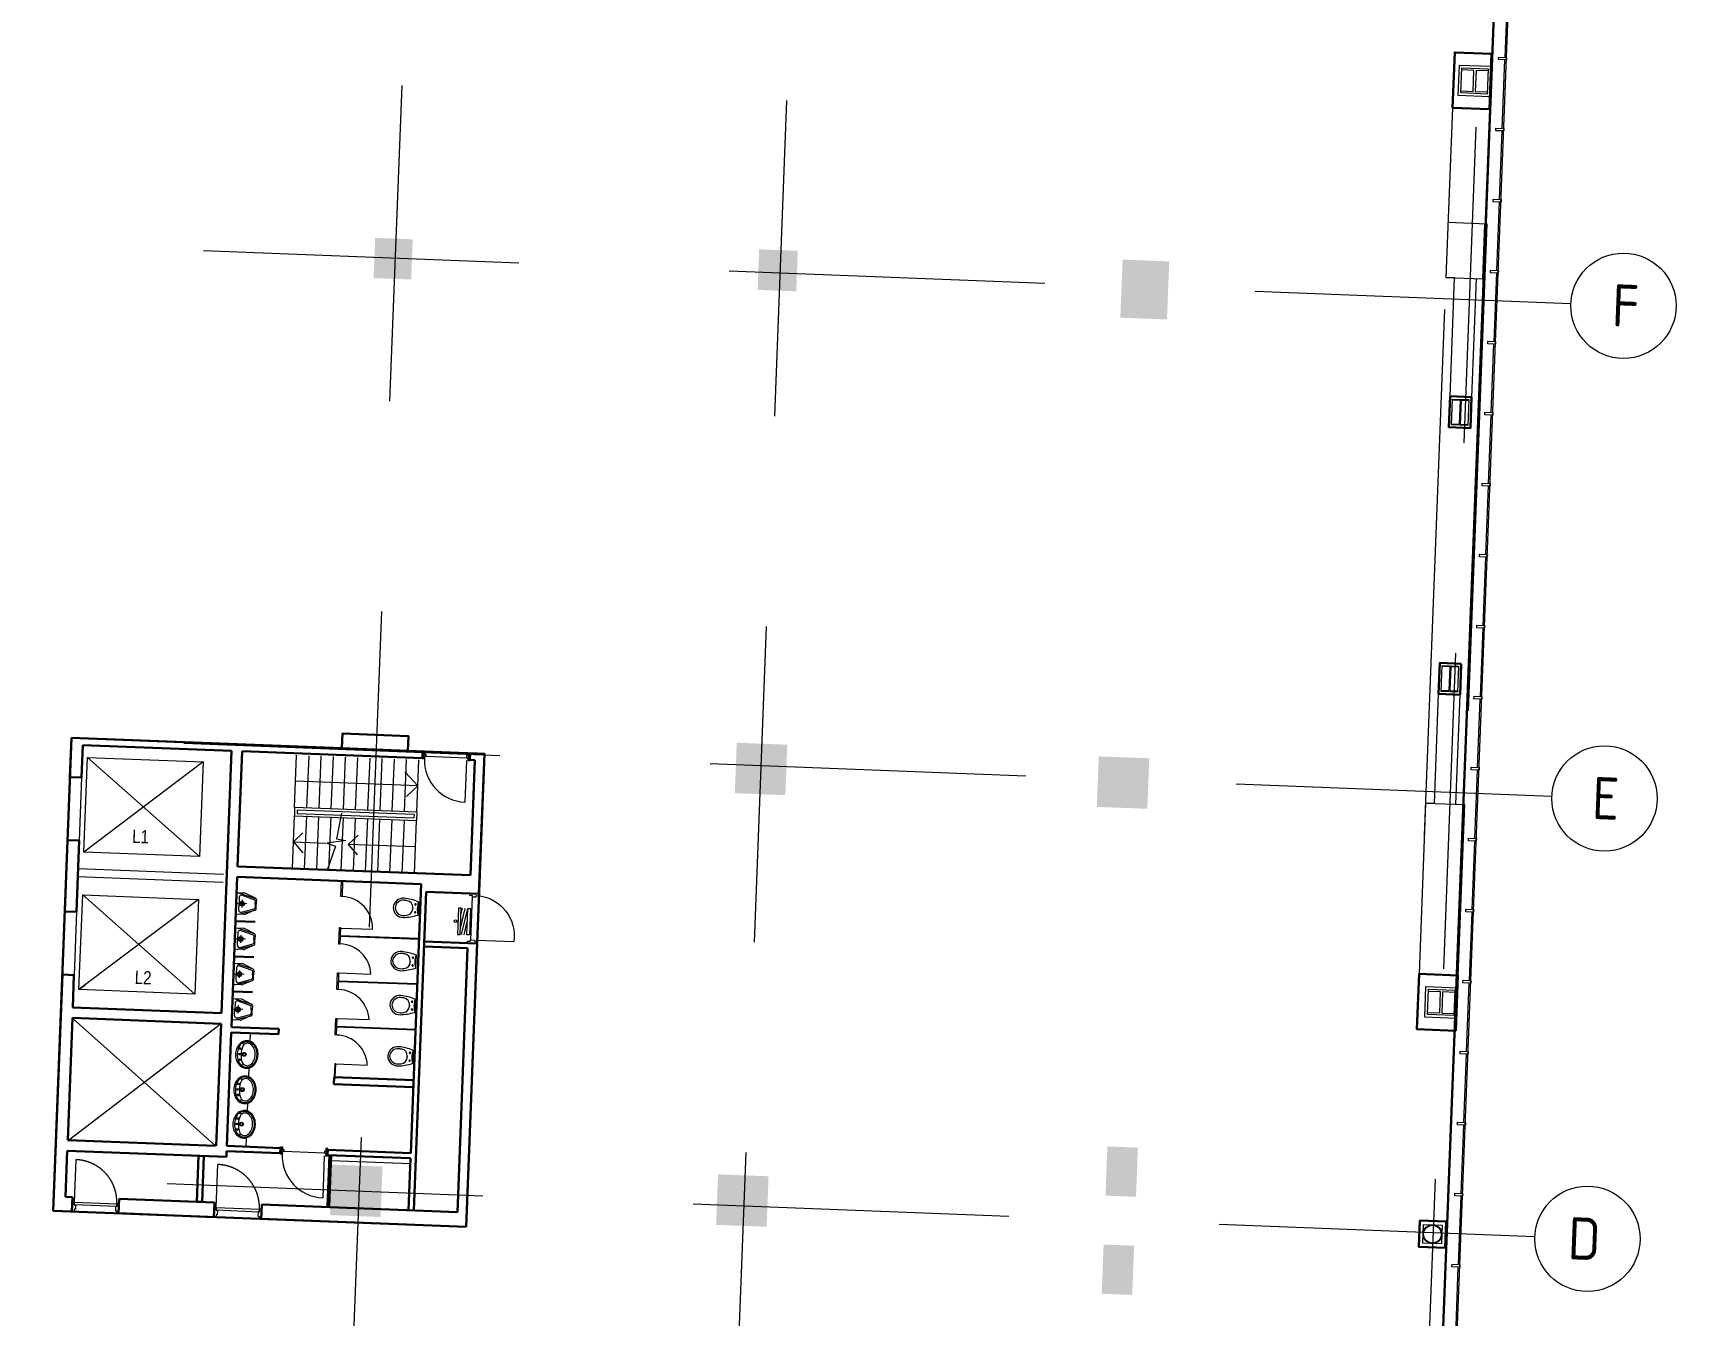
# Model space of a CAD drawing. Header units: millimetres. Extents: x 106070952 to 106162461, y 302813628 to 302883716.
# Drawn here: x 106114381 to 106145599, y 302846501 to 302870859 of the extents above; entities that cross this region are included whole.
import ezdxf
from ezdxf.enums import TextEntityAlignment as Align

# ---------------------------------------------------------------- set-up
doc = ezdxf.new("R2010")
doc.units = ezdxf.units.MM
doc.header["$MEASUREMENT"] = 0
for name, pattern in [('DGN Style 2', [10000, 6000, -4000]), ('DGN Style 3', [14000, 10000, -4000]), ('DGN Style 4', [16010, 8000, -4000, 10, -4000])]:
    doc.linetypes.add(name, pattern=pattern)
for name, color, linetype, lineweight in [('ANNO-AREA', 3, 'Continuous', 30), ('ANNO-NOTE-0100', 254, 'Continuous', 0), ('CLNG-BLKH', 51, 'Continuous', 0), ('DOOR', 40, 'Continuous', 0), ('DOOR-FRAM', 40, 'Continuous', 0), ('DOOR-OPNG', 40, 'Continuous', 0), ('EQPM-MOVE', 62, 'Continuous', 13), ('FIXT-SNTY', 132, 'Continuous', 0), ('FLOR-HRAL', 42, 'Continuous', 0), ('FLOR-STRS', 42, 'Continuous', 0), ('FNSH-FLOR', 220, 'Continuous', 0), ('GRID', 1, 'DGN Style 4', 13), ('SERV-HYDR', 140, 'Continuous', 0), ('SERV-MECH', 53, 'Continuous', 0), ('STRC-CONC', 120, 'Continuous', 30), ('STRC-CONC1', 7, 'Continuous', 0), ('STRC-PCST', 122, 'Continuous', 30), ('STRC-STEL', 62, 'Continuous', 30), ('WALL-BLOC', 2, 'Continuous', 30), ('WALL-GLAZ', 140, 'Continuous', 13), ('WALL-STUD-TIMB', 42, 'Continuous', 0)]:
    doc.layers.add(name, color=color, linetype=linetype, lineweight=lineweight)
doc.styles.add('Default', font='ARIALN.TTF', dxfattribs={"height": 500})
doc.styles.add('TXT', font='isocp.shx')

# ---------------------------------------------------------------- blocks, each defined once
blk = doc.blocks.new('355D9C_4')
at = {"color": 0, "linetype": 'ByBlock', "lineweight": -2}
for radius in [177798, 168298]:
    blk.add_circle((6, 1), radius, dxfattribs=at)
blk = doc.blocks.new('F_PF3P_5')
at = {"color": 0, "linetype": 'ByBlock', "lineweight": -2}
for p, q in [((0, 0), (-127758, 4)), ((127748, 5), (0, 0)), ((-4, -112398), (-12202, -112400)), ((-4, -112398), (12195, -112405))]:
    blk.add_line(p, q, dxfattribs=at)
for centre, radius, start, end in [((-145017, -8579), 19281, 341.9605147, 26.447948), ((852880, -358403), 1038162, 159.6618591, 159.679773), ((145014, -8583), 19281, 153.5504369, 198.0378703), ((9904, -292540), 192672, 177.0426703, 267.0509175), ((852880, -358403), 1038162, 160.6575758, 175.8127508), ((9904, -292540), 155172, 177.0426703, 267.0509175), ((852880, -358403), 1000662, 172.1999036, 175.8127508), ((-12203, -239899), 127500, 89.9991925, 172.1999036), ((38095, 678455), 706938, 257.3349369, 266.9108564), ((-75002, -64992), 12499, 359.9991925, 179.9991925), ((-75002, -64992), 12499, 179.9991925, 359.9991925), ((-9915, -292540), 155172, 272.9474675, 2.9557147), ((-9915, -292540), 192672, 272.9474675, 2.9557147), ((-38078, 678456), 706938, 273.0875286, 282.663448), ((12193, -239900), 127500, 7.7984814, 89.9991925), ((74998, -64994), 12499, 359.9991925, 179.9991925), ((74998, -64994), 12499, 179.9991925, 359.9991925), ((-852893, -358378), 1038162, 4.1856341, 19.3408091), ((-852893, -358378), 1000662, 4.1856341, 7.7984814)]:
    blk.add_arc(centre, radius, start, end, dxfattribs=at)
blk = doc.blocks.new('F_PF3P_6')
at = {"color": 0, "linetype": 'ByBlock', "lineweight": -2}
for p, q in [((0, 0), (-127758, 4)), ((127748, 5), (0, 0)), ((-4, -112398), (-12202, -112400)), ((-4, -112398), (12195, -112405))]:
    blk.add_line(p, q, dxfattribs=at)
for centre, radius, start, end in [((-145019, -8576), 19281, 341.9605147, 26.447948), ((852879, -358400), 1038162, 159.6618591, 159.679773), ((145013, -8580), 19281, 153.5504369, 198.0378703), ((9903, -292537), 192672, 177.0426703, 267.0509175), ((852879, -358400), 1038162, 160.6575758, 175.8127508), ((9903, -292537), 155172, 177.0426703, 267.0509175), ((852879, -358400), 1000662, 172.1999036, 175.8127508), ((-12204, -239897), 127500, 89.9991925, 172.1999036), ((38094, 678457), 706938, 257.3349369, 266.9108564), ((-75004, -64989), 12499, 359.9991925, 179.9991925), ((-75004, -64989), 12499, 179.9991925, 359.9991925), ((-9917, -292537), 155172, 272.9474675, 2.9557147), ((-9917, -292537), 192672, 272.9474675, 2.9557147), ((-38080, 678459), 706938, 273.0875286, 282.663448), ((12192, -239897), 127500, 7.7984814, 89.9991925), ((74997, -64991), 12499, 359.9991925, 179.9991925), ((74997, -64991), 12499, 179.9991925, 359.9991925), ((-852895, -358376), 1038162, 4.1856341, 19.3408091), ((-852895, -358376), 1000662, 4.1856341, 7.7984814)]:
    blk.add_arc(centre, radius, start, end, dxfattribs=at)
blk = doc.blocks.new('F_PF3P_7')
at = {"color": 0, "linetype": 'ByBlock', "lineweight": -2}
for p, q in [((0, 0), (-127758, 4)), ((127748, 5), (0, 0)), ((-4, -112398), (-12202, -112400)), ((-4, -112398), (12195, -112405))]:
    blk.add_line(p, q, dxfattribs=at)
for centre, radius, start, end in [((-145022, -8575), 19281, 341.9605147, 26.447948), ((852876, -358399), 1038162, 159.6618591, 159.679773), ((145010, -8579), 19281, 153.5504369, 198.0378703), ((9900, -292537), 192672, 177.0426703, 267.0509175), ((852876, -358399), 1038162, 160.6575758, 175.8127508), ((9900, -292537), 155172, 177.0426703, 267.0509175), ((852876, -358399), 1000662, 172.1999036, 175.8127508), ((-12207, -239896), 127500, 89.9991925, 172.1999036), ((38090, 678458), 706938, 257.3349369, 266.9108564), ((-75007, -64988), 12499, 359.9991925, 179.9991925), ((-75007, -64988), 12499, 179.9991925, 359.9991925), ((-9920, -292536), 155172, 272.9474675, 2.9557147), ((-9920, -292536), 192672, 272.9474675, 2.9557147), ((-38083, 678459), 706938, 273.0875286, 282.663448), ((12189, -239896), 127500, 7.7984814, 89.9991925), ((74993, -64990), 12499, 359.9991925, 179.9991925), ((74993, -64990), 12499, 179.9991925, 359.9991925), ((-852898, -358375), 1038162, 4.1856341, 19.3408091), ((-852898, -358375), 1000662, 4.1856341, 7.7984814)]:
    blk.add_arc(centre, radius, start, end, dxfattribs=at)
blk = doc.blocks.new('F_VR1P_1')
at = {"color": 0, "linetype": 'ByBlock', "lineweight": -2}
for centre, radius in [((-105149, 82410), 17450), ((-1, 9), 37064), ((-1, 9), 25000), ((-147, 88737), 15478), ((105150, 82406), 17450)]:
    blk.add_circle(centre, radius, dxfattribs=at)
for centre, radius, start, end in [((-86603, -50238), 176630, 153.1614075, 179.9988464), ((-45518, -71026), 222674, 129.3051353, 153.1614075), ((-69436, -55785), 173417, 111.877552, 195.296677), ((-116470, -60291), 97223, 112.3079048, 174.267427), ((-181282, 47890), 20673, 141.5582103, 184.895002), ((-21526, 61572), 181013, 184.895002, 196.0632409), ((-218557, 4839), 24023, 325.0086131, 16.0632381), ((-18862, -103588), 264755, 108.7309436, 129.3051353), ((-21434, -291922), 347592, 86.4646242, 112.3079048), ((564, -215083), 347371, 65.6021075, 112.8014075), ((-1507, -154770), 318800, 89.9988464, 108.7309436), ((-1507, -154770), 318800, 71.2667492, 89.9988464), ((21420, -291922), 347592, 67.6897881, 93.5330686), ((15850, -103589), 264755, 50.6925575, 71.2667492), ((69275, -55463), 173655, 10.8375298, 64.4937909), ((116466, -60296), 97223, 5.7302631, 67.6897853), ((42508, -71028), 222674, 26.8362853, 50.6925575), ((218556, 4830), 24023, 163.934452, 214.989077), ((21527, 61571), 181013, 343.934452, 355.1026909), ((181281, 47883), 20673, 355.1026909, 38.4394825), ((83593, -50242), 176630, 359.9988464, 26.8362853), ((-86603, -50238), 176630, 179.9988464, 206.8362853), ((-45517, -29452), 222674, 206.8362853, 230.6925575), ((-86603, -50238), 158630, 198.8673186, 206.8362853), ((-45517, -29452), 204674, 206.8362853, 230.6925575), ((-113604, -61331), 100182, 173.8391214, 218.210952), ((-12978, 17884), 228247, 218.210952, 273.2583436), ((-18860, 3109), 264755, 230.6925575, 251.2667492), ((-18860, 3109), 246755, 230.6925575, 251.2667492), ((-1503, 54290), 318800, 251.2667492, 269.9988464), ((-1503, 54290), 300800, 251.2667492, 269.9988464), ((-1503, 54290), 300800, 269.9988464, 288.7309436), ((-1503, 54290), 318800, 269.9988464, 288.7309436), ((12977, 17883), 228247, 266.7393492, 321.7867409), ((15852, 3108), 246755, 288.7309436, 309.3051353), ((15852, 3108), 264755, 288.7309436, 309.3051353), ((42509, -29454), 204674, 309.3051353, 333.1614075), ((42509, -29454), 222674, 309.3051353, 333.1614075), ((113599, -61336), 100182, 321.7867409, 6.1585714), ((83593, -50242), 158630, 333.1614075, 359.9988464), ((83593, -50242), 158630, 359.9988464, 9.957502), ((83593, -50242), 176630, 333.1614075, 359.9988464)]:
    blk.add_arc(centre, radius, start, end, dxfattribs=at)
blk = doc.blocks.new('F_VR1P_2')
at = {"color": 0, "linetype": 'ByBlock', "lineweight": -2}
for centre, radius in [((-105151, 82403), 17450), ((-4, 2), 37064), ((-4, 2), 25000), ((-150, 88730), 15478), ((105147, 82399), 17450)]:
    blk.add_circle(centre, radius, dxfattribs=at)
for centre, radius, start, end in [((-86605, -50245), 176630, 153.1614075, 179.9988464), ((-45521, -71033), 222674, 129.3051353, 153.1614075), ((-69439, -55792), 173417, 111.877552, 195.296677), ((-116473, -60298), 97223, 112.3079048, 174.267427), ((-181284, 47883), 20673, 141.5582103, 184.895002), ((-21529, 61565), 181013, 184.895002, 196.0632409), ((-218560, 4832), 24023, 325.0086131, 16.0632381), ((-18865, -103595), 264755, 108.7309436, 129.3051353), ((-21437, -291929), 347592, 86.4646242, 112.3079048), ((561, -215090), 347371, 65.6021075, 112.8014075), ((-1510, -154777), 318800, 89.9988464, 108.7309436), ((-1510, -154777), 318800, 71.2667492, 89.9988464), ((21417, -291929), 347592, 67.6897881, 93.5330686), ((15847, -103596), 264755, 50.6925575, 71.2667492), ((69272, -55470), 173655, 10.8375298, 64.4937909), ((116463, -60303), 97223, 5.7302631, 67.6897853), ((42505, -71035), 222674, 26.8362853, 50.6925575), ((218553, 4823), 24023, 163.934452, 214.989077), ((21524, 61564), 181013, 343.934452, 355.1026909), ((181279, 47876), 20673, 355.1026909, 38.4394825), ((83590, -50249), 176630, 359.9988464, 26.8362853), ((-86605, -50245), 176630, 179.9988464, 206.8362853), ((-45520, -29459), 222674, 206.8362853, 230.6925575), ((-86605, -50245), 158630, 198.8673186, 206.8362853), ((-45520, -29459), 204674, 206.8362853, 230.6925575), ((-113606, -61338), 100182, 173.8391214, 218.210952), ((-12981, 17877), 228247, 218.210952, 273.2583436), ((-18862, 3102), 264755, 230.6925575, 251.2667492), ((-18862, 3102), 246755, 230.6925575, 251.2667492), ((-1505, 54283), 318800, 251.2667492, 269.9988464), ((-1505, 54283), 300800, 251.2667492, 269.9988464), ((-1505, 54283), 318800, 269.9988464, 288.7309436), ((-1505, 54283), 300800, 269.9988464, 288.7309436), ((12974, 17876), 228247, 266.7393492, 321.7867409), ((15850, 3101), 246755, 288.7309436, 309.3051353), ((15850, 3101), 264755, 288.7309436, 309.3051353), ((42506, -29461), 204674, 309.3051353, 333.1614075), ((42506, -29461), 222674, 309.3051353, 333.1614075), ((113596, -61343), 100182, 321.7867409, 6.1585714), ((83590, -50249), 158630, 333.1614075, 359.9988464), ((83590, -50249), 158630, 359.9988464, 9.957502), ((83590, -50249), 176630, 333.1614075, 359.9988464)]:
    blk.add_arc(centre, radius, start, end, dxfattribs=at)
blk = doc.blocks.new('F_VR1P_3')
at = {"color": 0, "linetype": 'ByBlock', "lineweight": -2}
for centre, radius in [((-105151, 82403), 17450), ((-4, 2), 37064), ((-4, 2), 25000), ((-150, 88730), 15478), ((105147, 82399), 17450)]:
    blk.add_circle(centre, radius, dxfattribs=at)
for centre, radius, start, end in [((-86605, -50245), 176630, 153.1614075, 179.9988464), ((-45521, -71033), 222674, 129.3051353, 153.1614075), ((-69439, -55792), 173417, 111.877552, 195.296677), ((-116473, -60298), 97223, 112.3079048, 174.267427), ((-181284, 47883), 20673, 141.5582103, 184.895002), ((-21529, 61565), 181013, 184.895002, 196.0632409), ((-218560, 4832), 24023, 325.0086131, 16.0632381), ((-18865, -103595), 264755, 108.7309436, 129.3051353), ((-21437, -291929), 347592, 86.4646242, 112.3079048), ((561, -215090), 347371, 65.6021075, 112.8014075), ((-1510, -154777), 318800, 89.9988464, 108.7309436), ((-1510, -154777), 318800, 71.2667492, 89.9988464), ((21417, -291929), 347592, 67.6897881, 93.5330686), ((15847, -103596), 264755, 50.6925575, 71.2667492), ((69272, -55470), 173655, 10.8375298, 64.4937909), ((116463, -60303), 97223, 5.7302631, 67.6897853), ((42505, -71035), 222674, 26.8362853, 50.6925575), ((218553, 4823), 24023, 163.934452, 214.989077), ((21524, 61564), 181013, 343.934452, 355.1026909), ((181279, 47876), 20673, 355.1026909, 38.4394825), ((83590, -50249), 176630, 359.9988464, 26.8362853), ((-86605, -50245), 176630, 179.9988464, 206.8362853), ((-45520, -29459), 222674, 206.8362853, 230.6925575), ((-86605, -50245), 158630, 198.8673186, 206.8362853), ((-45520, -29459), 204674, 206.8362853, 230.6925575), ((-113606, -61338), 100182, 173.8391214, 218.210952), ((-12981, 17877), 228247, 218.210952, 273.2583436), ((-18862, 3102), 264755, 230.6925575, 251.2667492), ((-18862, 3102), 246755, 230.6925575, 251.2667492), ((-1505, 54283), 318800, 251.2667492, 269.9988464), ((-1505, 54283), 300800, 251.2667492, 269.9988464), ((-1505, 54283), 318800, 269.9988464, 288.7309436), ((-1505, 54283), 300800, 269.9988464, 288.7309436), ((12974, 17876), 228247, 266.7393492, 321.7867409), ((15850, 3101), 246755, 288.7309436, 309.3051353), ((15850, 3101), 264755, 288.7309436, 309.3051353), ((42506, -29461), 204674, 309.3051353, 333.1614075), ((42506, -29461), 222674, 309.3051353, 333.1614075), ((113596, -61343), 100182, 321.7867409, 6.1585714), ((83590, -50249), 158630, 333.1614075, 359.9988464), ((83590, -50249), 158630, 359.9988464, 9.957502), ((83590, -50249), 176630, 333.1614075, 359.9988464)]:
    blk.add_arc(centre, radius, start, end, dxfattribs=at)
blk = doc.blocks.new('F_PF3P_8')
at = {"color": 0, "linetype": 'ByBlock', "lineweight": -2}
for p, q in [((0, 0), (-127758, 4)), ((127748, 5), (0, 0)), ((-4, -112398), (-12202, -112400)), ((-4, -112398), (12195, -112405))]:
    blk.add_line(p, q, dxfattribs=at)
for centre, radius, start, end in [((-145019, -8576), 19281, 341.9605147, 26.447948), ((852879, -358400), 1038162, 159.6618591, 159.679773), ((145013, -8580), 19281, 153.5504369, 198.0378703), ((9903, -292537), 192672, 177.0426703, 267.0509175), ((852879, -358400), 1038162, 160.6575758, 175.8127508), ((9903, -292537), 155172, 177.0426703, 267.0509175), ((852879, -358400), 1000662, 172.1999036, 175.8127508), ((-12204, -239897), 127500, 89.9991925, 172.1999036), ((38094, 678457), 706938, 257.3349369, 266.9108564), ((-75004, -64989), 12499, 359.9991925, 179.9991925), ((-75004, -64989), 12499, 179.9991925, 359.9991925), ((-9917, -292537), 155172, 272.9474675, 2.9557147), ((-9917, -292537), 192672, 272.9474675, 2.9557147), ((-38080, 678459), 706938, 273.0875286, 282.663448), ((12192, -239897), 127500, 7.7984814, 89.9991925), ((74997, -64991), 12499, 359.9991925, 179.9991925), ((74997, -64991), 12499, 179.9991925, 359.9991925), ((-852895, -358376), 1038162, 4.1856341, 19.3408091), ((-852895, -358376), 1000662, 4.1856341, 7.7984814)]:
    blk.add_arc(centre, radius, start, end, dxfattribs=at)
blk = doc.blocks.new('*U29')
at = {"color": 40, "linetype": 'ByBlock', "lineweight": -2}
for p, q in [((-38500, -31357), (-35411, 48584)), ((-42755, -32693), (-43180, -43685)), ((42755, -47007), (43180, -36016))]:
    blk.add_line(p, q, dxfattribs=at)
at = {"color": 2, "linetype": 'ByBlock', "lineweight": -2}
blk.add_line((-38598, -36456), (38839, -39448), dxfattribs=at)
at = {"color": 40, "linetype": 'ByBlock', "lineweight": -2, "flags": 128}
for points in [[(-45190, -43907), (-45237, -45106), (-41440, -45253), (-41243, -40156), (-38744, -40253), (-38598, -36456), (-41096, -36360), (-40899, -31264), (-44696, -31117), (-44742, -32316)], [(44743, -47384), (44696, -48583), (40899, -48436), (41096, -43340), (38598, -43243), (38745, -39447), (41243, -39543), (41440, -34447), (45237, -34594), (45190, -35793)]]:
    blk.add_lwpolyline(points, dxfattribs=at)
at = {"color": 40, "linetype": 'ByBlock', "lineweight": -2}
blk.add_arc((-38501, -31357), 80000, 357.785903, 87.785903, dxfattribs=at)
blk = doc.blocks.new('F_US2P')
at = {"color": 0, "linetype": 'ByBlock', "lineweight": -2}
for p, q in [((-200001, -162841), (-199998, 9)), ((-199998, 9), (0, 0)), ((199997, 1), (0, 0)), ((199993, -162839), (199997, 1)), ((-199998, -53090), (-111229, -365062)), ((-107231, -372964), (-194567, -187179)), ((-161760, -105662), (-85649, -346181)), ((-123251, -53087), (-1, -53089)), ((72513, -110852), (-71123, -110847)), ((-2, -200958), (2, -22577)), ((123250, -53091), (-1, -53089)), ((161758, -105663), (85647, -346178)), ((107227, -372965), (194559, -187177)), ((199997, -53089), (111225, -365065)), ((-88737, -382047), (-2, -382041)), ((-6, -362507), (-63362, -362513)), ((-6, -362507), (63361, -362511)), ((88734, -382046), (-2, -382041))]:
    blk.add_line(p, q, dxfattribs=at)
for radius in [46358, 29530]:
    blk.add_circle((-8, -110849), radius, dxfattribs=at)
for centre, radius, start, end in [((-142789, -162837), 57216, 179.9998506, 205.1762978), ((-123259, -93474), 40388, 89.9998506, 197.5582089), ((123243, -93475), 40388, 342.4414923, 89.9998506), ((142773, -162837), 57216, 334.8234034, 359.9998506), ((-88742, -358661), 23383, 195.8838978, 269.9998506), ((-63366, -339128), 23383, 197.5582089, 269.9998506), ((63349, -339129), 23383, 269.9998506, 342.4414923), ((88725, -358661), 23383, 269.9998506, 344.1158034)]:
    blk.add_arc(centre, radius, start, end, dxfattribs=at)
blk = doc.blocks.new('F_US2P_1')
at = {"color": 0, "linetype": 'ByBlock', "lineweight": -2}
for p, q in [((-200001, -162841), (-199998, 9)), ((-199998, 9), (0, 0)), ((199997, 1), (0, 0)), ((199993, -162839), (199997, 1)), ((-199998, -53090), (-111229, -365062)), ((-107231, -372964), (-194567, -187179)), ((-161760, -105662), (-85649, -346181)), ((-123251, -53087), (-1, -53089)), ((72513, -110852), (-71123, -110847)), ((-2, -200958), (2, -22577)), ((123250, -53091), (-1, -53089)), ((161758, -105663), (85647, -346178)), ((107227, -372965), (194559, -187177)), ((199997, -53089), (111225, -365065)), ((-88737, -382047), (-2, -382041)), ((-6, -362507), (-63362, -362513)), ((-6, -362507), (63361, -362511)), ((88734, -382046), (-2, -382041))]:
    blk.add_line(p, q, dxfattribs=at)
for radius in [46358, 29530]:
    blk.add_circle((-8, -110849), radius, dxfattribs=at)
for centre, radius, start, end in [((-142789, -162837), 57216, 179.9998506, 205.1762978), ((-123259, -93474), 40388, 89.9998506, 197.5582089), ((123243, -93475), 40388, 342.4414923, 89.9998506), ((142773, -162837), 57216, 334.8234034, 359.9998506), ((-88742, -358661), 23383, 195.8838978, 269.9998506), ((-63366, -339128), 23383, 197.5582089, 269.9998506), ((63349, -339129), 23383, 269.9998506, 342.4414923), ((88725, -358661), 23383, 269.9998506, 344.1158034)]:
    blk.add_arc(centre, radius, start, end, dxfattribs=at)
blk = doc.blocks.new('F_US2P_2')
at = {"color": 0, "linetype": 'ByBlock', "lineweight": -2}
for p, q in [((-200001, -162841), (-199998, 9)), ((-199998, 9), (0, 0)), ((199997, 1), (0, 0)), ((199993, -162839), (199997, 1)), ((-199998, -53090), (-111229, -365062)), ((-107231, -372964), (-194567, -187179)), ((-161760, -105662), (-85649, -346181)), ((-123251, -53087), (-1, -53089)), ((72513, -110852), (-71123, -110847)), ((-2, -200958), (2, -22577)), ((123250, -53091), (-1, -53089)), ((161758, -105663), (85647, -346178)), ((107227, -372965), (194559, -187177)), ((199997, -53089), (111225, -365065)), ((-88737, -382047), (-2, -382041)), ((-6, -362507), (-63362, -362513)), ((-6, -362507), (63361, -362511)), ((88734, -382046), (-2, -382041))]:
    blk.add_line(p, q, dxfattribs=at)
for radius in [46358, 29530]:
    blk.add_circle((-8, -110849), radius, dxfattribs=at)
for centre, radius, start, end in [((-142789, -162837), 57216, 179.9998506, 205.1762978), ((-123259, -93474), 40388, 89.9998506, 197.5582089), ((123243, -93475), 40388, 342.4414923, 89.9998506), ((142773, -162837), 57216, 334.8234034, 359.9998506), ((-88742, -358661), 23383, 195.8838978, 269.9998506), ((-63366, -339128), 23383, 197.5582089, 269.9998506), ((63349, -339129), 23383, 269.9998506, 342.4414923), ((88725, -358661), 23383, 269.9998506, 344.1158034)]:
    blk.add_arc(centre, radius, start, end, dxfattribs=at)
blk = doc.blocks.new('F_US2P_3')
at = {"color": 0, "linetype": 'ByBlock', "lineweight": -2}
for p, q in [((-200001, -162841), (-199998, 9)), ((-199998, 9), (0, 0)), ((199997, 1), (0, 0)), ((199993, -162839), (199997, 1)), ((-199998, -53090), (-111229, -365062)), ((-107231, -372964), (-194567, -187179)), ((-161760, -105662), (-85649, -346181)), ((-123251, -53087), (-1, -53089)), ((72513, -110852), (-71123, -110847)), ((-2, -200958), (2, -22577)), ((123250, -53091), (-1, -53089)), ((161758, -105663), (85647, -346178)), ((107227, -372965), (194559, -187177)), ((199997, -53089), (111225, -365065)), ((-88737, -382047), (-2, -382041)), ((-6, -362507), (-63362, -362513)), ((-6, -362507), (63361, -362511)), ((88734, -382046), (-2, -382041))]:
    blk.add_line(p, q, dxfattribs=at)
for radius in [46358, 29530]:
    blk.add_circle((-8, -110849), radius, dxfattribs=at)
for centre, radius, start, end in [((-142789, -162837), 57216, 179.9998506, 205.1762978), ((-123259, -93474), 40388, 89.9998506, 197.5582089), ((123243, -93475), 40388, 342.4414923, 89.9998506), ((142773, -162837), 57216, 334.8234034, 359.9998506), ((-88742, -358661), 23383, 195.8838978, 269.9998506), ((-63366, -339128), 23383, 197.5582089, 269.9998506), ((63349, -339129), 23383, 269.9998506, 342.4414923), ((88725, -358661), 23383, 269.9998506, 344.1158034)]:
    blk.add_arc(centre, radius, start, end, dxfattribs=at)
blk = doc.blocks.new('FHR_2')
at = {"color": 0, "linetype": 'ByBlock', "lineweight": -2}
for p, q in [((12662, -12467), (-25001, -20001)), ((-12426, -12485), (-25001, -14999)), ((25001, -15000), (-24999, -24999)), ((25000, -20000), (-1, -25000))]:
    blk.add_line(p, q, dxfattribs=at)
at = {"color": 0, "linetype": 'ByBlock', "lineweight": -2, "extrusion": (0, 0, -1), "flags": 128}
for points in [[(25000, -7499), (-24999, -7500), (-24999, -12500), (25000, -12500), (25000, -7499)], [(-25000, -25000), (24999, -24999), (24999, -29999), (-24999, -30001), (-25000, -25000)]]:
    blk.add_lwpolyline(points, close=True, dxfattribs=at)
at = {"color": 0, "linetype": 'ByBlock', "lineweight": -2, "extrusion": (0, 0, -1)}
blk.add_circle((0, -2498), 2500, dxfattribs=at)
blk = doc.blocks.new('FHR1_2')
at = {"color": 0, "linetype": 'ByBlock', "lineweight": -2, "xscale": 0.9999994647500394, "yscale": 0.9999994647500394, "zscale": 0.9999994647500394, "rotation": 359.9783740350701}
blk.add_blockref('FHR_2', (1, -1), dxfattribs=at)
blk = doc.blocks.new('*U44')
at = {"layer": 'DOOR', "lineweight": -2, "flags": 128}
blk.add_lwpolyline([(-399, -296), (407, -328), (405, -379), (-401, -347), (-399, -296)], close=True, dxfattribs=at)
at = {"layer": 'DOOR-FRAM', "color": 40, "linetype": 'Continuous', "lineweight": -2, "flags": 128}
for points in [[(-440, -307), (-439, -295), (-399, -296), (-401, -347), (-378, -348), (-381, -431), (-404, -430), (-406, -476), (-446, -475), (-446, -463)], [(446, -341), (447, -329), (407, -328), (405, -379), (382, -378), (379, -461), (402, -462), (400, -507), (440, -509), (440, -497)]]:
    blk.add_lwpolyline(points, dxfattribs=at)
at = {"layer": 'DOOR-OPNG', "linetype": 'DGN Style 2', "lineweight": -2}
blk.add_line((-399, -296), (-368, 509), dxfattribs=at)
blk.add_arc((-399, -296), 807, 354.1637, 87.7894, dxfattribs=at)
blk = doc.blocks.new('*U45')
at = {"layer": 'DOOR', "lineweight": -2, "flags": 128}
blk.add_lwpolyline([(-406, -303), (413, -335), (411, -386), (-408, -354), (-406, -303)], close=True, dxfattribs=at)
at = {"layer": 'DOOR-FRAM', "color": 40, "linetype": 'Continuous', "lineweight": -2, "flags": 128}
for points in [[(-446, -313), (-446, -302), (-406, -303), (-408, -354), (-385, -355), (-388, -438), (-411, -437), (-413, -483), (-453, -481), (-453, -469)], [(453, -348), (453, -336), (413, -335), (411, -386), (388, -385), (385, -468), (408, -469), (406, -515), (446, -516), (447, -504)]]:
    blk.add_lwpolyline(points, dxfattribs=at)
at = {"layer": 'DOOR-OPNG', "linetype": 'DGN Style 2', "lineweight": -2}
blk.add_line((-406, -303), (-374, 516), dxfattribs=at)
blk.add_arc((-406, -303), 820, 354.2218, 87.7894, dxfattribs=at)

msp = doc.modelspace()

# ---------------------------------------------------------------- hatches: boundary and pattern name
at = {"layer": 'STRC-CONC', "linetype": 'Continuous', "lineweight": 30}
for points in [[(106121568, 302866174), (106120854, 302866201), (106120884, 302866965), (106121597, 302866937)], [(106128884, 302865949), (106128151, 302865976), (106128179, 302866746), (106128912, 302866719)], [(106135926, 302865415), (106135040, 302865449), (106135083, 302866552), (106135969, 302866518)], [(106128676, 302856378), (106127717, 302856415), (106127753, 302857374), (106128713, 302857337)], [(106135553, 302856119), (106134594, 302856156), (106134631, 302857115), (106135590, 302857079)], [(106135338, 302848749), (106134759, 302848771), (106134795, 302849705), (106135374, 302849683)], [(106120987, 302848364), (106120028, 302848401), (106120065, 302849360), (106121024, 302849323)], [(106128321, 302848179), (106127361, 302848216), (106127398, 302849175), (106128357, 302849139)], [(106135266, 302846885), (106134687, 302846907), (106134723, 302847842), (106135301, 302847820)]]:
    msp.add_hatch(color=172, dxfattribs=at).paths.add_polyline_path(points)

# ---------------------------------------------------------------- linework, layer by layer
at = {"layer": 'ANNO-AREA', "flags": 128}
msp.add_lwpolyline([(106114306, 302876081), (106121070, 302875820), (106121052, 302875367), (106122091, 302875327), (106122109, 302875779), (106125661, 302875642), (106125661, 302875642), (106125645, 302875229), (106132724, 302874955), (106132796, 302876808), (106132864, 302878610), (106134664, 302878540), (106142407, 302878241), (106140075, 302817918)], dxfattribs=at)
msp.add_lwpolyline([(106115114, 302857468), (106120250, 302857269), (106120261, 302857549), (106121515, 302857501), (106121505, 302857221), (106122958, 302857165), (106122611, 302848180), (106114767, 302848483), (106115114, 302857468)], close=True, dxfattribs=at)
at = {"layer": 'CLNG-BLKH', "linetype": 'DGN Style 3', "lineweight": 0}
msp.add_line((106140841, 302856229), (106141580, 302856201), dxfattribs=at)
at = {"layer": 'CLNG-BLKH', "linetype": 'DGN Style 3', "lineweight": 0, "flags": 128}
msp.add_lwpolyline([(106141267, 302867261), (106142006, 302867232), (106141540, 302855151), (106140800, 302855180), (106141267, 302867261)], close=True, dxfattribs=at)
msp.add_lwpolyline([(106141227, 302866212), (106141926, 302866185), (106141967, 302867234)], dxfattribs=at)
at = {"layer": 'DOOR', "color": 40, "linetype": 'Continuous', "lineweight": 0}
for p, q in [((106121806, 302857194), (106121802, 302857084)), ((106122661, 302857051), (106122665, 302857161)), ((106120239, 302854582), (106120245, 302854750)), ((106120234, 302853854), (106120834, 302853832)), ((106122822, 302853625), (106123519, 302853598)), ((106120202, 302853001), (106120802, 302852979)), ((106120168, 302852136), (106120768, 302852114)), ((106120134, 302851272), (106120734, 302851250))]:
    msp.add_line(p, q, dxfattribs=at)
at = {"layer": 'DOOR', "color": 2, "linetype": 'Continuous', "lineweight": 0}
msp.add_line((106122618, 302857038), (106122588, 302856246), dxfattribs=at)
at = {"layer": 'DOOR', "color": 40, "linetype": 'Continuous', "lineweight": 0, "flags": 128}
for points in [[(106121786, 302857198), (106121786, 302857210), (106121824, 302857209), (106121822, 302857158), (106121847, 302857157), (106121846, 302857119), (106121821, 302857120), (106121819, 302857069), (106121781, 302857070), (106121781, 302857082)], [(106122685, 302857163), (106122686, 302857175), (106122648, 302857177), (106122646, 302857126), (106122621, 302857127), (106122619, 302857089), (106122644, 302857088), (106122642, 302857037), (106122680, 302857035), (106122681, 302857047)], [(106122688, 302854513), (106122676, 302854514), (106122674, 302854476), (106122725, 302854474), (106122724, 302854449), (106122802, 302854446), (106122803, 302854471), (106122854, 302854469), (106122856, 302854507), (106122844, 302854507)], [(106122651, 302853569), (106122639, 302853569), (106122641, 302853607), (106122692, 302853605), (106122693, 302853630), (106122771, 302853627), (106122770, 302853602), (106122821, 302853600), (106122819, 302853562), (106122807, 302853563)]]:
    msp.add_lwpolyline(points, dxfattribs=at)
for points in [[(106120245, 302854750), (106120265, 302854749), (106120254, 302854454), (106120234, 302854455), (106120245, 302854750)], [(106121716, 302853639), (106120217, 302853695), (106120211, 302853547), (106120191, 302853548), (106120203, 302853863), (106120223, 302853862), (106120217, 302853715), (106121716, 302853659), (106121716, 302853639)], [(106121682, 302852779), (106120183, 302852834), (106120178, 302852687), (106120158, 302852688), (106120170, 302853002), (106120190, 302853002), (106120184, 302852854), (106121683, 302852799), (106121682, 302852779)], [(106121649, 302851914), (106120150, 302851970), (106120144, 302851822), (106120124, 302851823), (106120136, 302852138), (106120156, 302852137), (106120151, 302851990), (106121650, 302851934), (106121649, 302851914)], [(106120134, 302851272), (106120116, 302851272), (106120106, 302851022), (106120125, 302851021), (106120134, 302851272)]]:
    msp.add_lwpolyline(points, close=True, dxfattribs=at)
at = {"layer": 'DOOR', "color": 2, "linetype": 'Continuous', "lineweight": 0}
msp.add_arc((106122615, 302857042), 796, 178.0526, 268.0526, dxfattribs=at)
at = {"layer": 'DOOR', "color": 40, "linetype": 'Continuous', "lineweight": 0}
for centre, start_param in [((106120235, 302853854), 1.464437), ((106120203, 302852951), 1.547344), ((106120168, 302852087), 1.547344), ((106120135, 302851222), 1.547344)]:
    msp.add_ellipse(centre, major_axis=(42, -599), ratio=1, start_param=start_param, end_param=3.035233, dxfattribs=at)
at = {"layer": 'DOOR', "color": 40, "linetype": 'Continuous', "lineweight": 0, "extrusion": (0, 0, -1)}
msp.add_ellipse((106122752, 302853701), major_axis=(72, 772), ratio=0.998914, start_param=0.038615, end_param=1.609412, dxfattribs=at)
at = {"layer": 'DOOR', "color": 40, "linetype": 'Continuous', "lineweight": 0}
msp.add_point((106121617, 302851094), dxfattribs=at)
at = {"layer": 'EQPM-MOVE', "linetype": 'Continuous', "lineweight": 0}
for p, q in [((106117617, 302857011), (106115348, 302855298)), ((106115418, 302857096), (106117547, 302855212)), ((106115235, 302854833), (106117995, 302854725)), ((106115241, 302854985), (106118002, 302854877)), ((106115328, 302854484), (106117456, 302852600))]:
    msp.add_line(p, q, dxfattribs=at)
at = {"layer": 'EQPM-MOVE', "linetype": 'Continuous', "lineweight": 0, "flags": 128}
for points in [[(106117547, 302855212), (106115348, 302855298), (106115418, 302857096), (106117617, 302857011), (106117547, 302855212)], [(106117456, 302852600), (106115257, 302852685), (106115328, 302854484), (106117526, 302854398), (106117456, 302852600)]]:
    msp.add_lwpolyline(points, close=True, dxfattribs=at)
msp.add_lwpolyline([(106117526, 302854398), (106115257, 302852685), (106115374, 302852774)], dxfattribs=at)
at = {"layer": 'FIXT-SNTY', "lineweight": 0}
for p, q in [((106118512, 302851702), (106118518, 302851858)), ((106118486, 302851028), (106118493, 302851198)), ((106118461, 302850376), (106118467, 302850531)), ((106118435, 302849701), (106118442, 302849872))]:
    msp.add_line(p, q, dxfattribs=at)
at = {"layer": 'FLOR-HRAL', "linetype": 'Continuous', "lineweight": 0}
for p, q in [((106121673, 302856056), (106119351, 302856145)), ((106119351, 302856145), (106119351, 302855984)), ((106119351, 302855984), (106121671, 302855896)), ((106121622, 302856008), (106119401, 302856093)), ((106119401, 302856093), (106119401, 302856033)), ((106119401, 302856033), (106121621, 302855948)), ((106121622, 302856008), (106121621, 302855948)), ((106121673, 302856056), (106121671, 302855897))]:
    msp.add_line(p, q, dxfattribs=at)
at = {"layer": 'FLOR-HRAL', "linetype": 'Continuous', "lineweight": 13}
msp.add_point((106121457, 302856811), dxfattribs=at)
at = {"layer": 'FLOR-STRS', "linetype": 'Continuous', "lineweight": 0}
for p, q in [((106119351, 302856145), (106119392, 302857137)), ((106119586, 302856136), (106119627, 302857127)), ((106119818, 302856127), (106119859, 302857118)), ((106120050, 302856118), (106120091, 302857110)), ((106120282, 302856109), (106120323, 302857101)), ((106120513, 302856100), (106120555, 302857092)), ((106120745, 302856091), (106120786, 302857083)), ((106120977, 302856083), (106121018, 302857074)), ((106121209, 302856074), (106121250, 302857065)), ((106121441, 302856065), (106121482, 302857057)), ((106121673, 302856056), (106121714, 302857048)), ((106121693, 302856556), (106119370, 302856644)), ((106121693, 302856556), (106121457, 302856811)), ((106121693, 302856556), (106121476, 302856354)), ((106119311, 302854989), (106119353, 302855993)), ((106119543, 302854980), (106119584, 302855983)), ((106119775, 302854970), (106119816, 302855974)), ((106119332, 302855491), (106119511, 302855661)), ((106120006, 302854960), (106120048, 302855964)), ((106120238, 302854951), (106120280, 302855955)), ((106120470, 302854941), (106120512, 302855945)), ((106120702, 302854932), (106120743, 302855935)), ((106120934, 302854922), (106120975, 302855926)), ((106121165, 302854912), (106121207, 302855916)), ((106121397, 302854903), (106121439, 302855906)), ((106121629, 302854893), (106121671, 302855896)), ((106119332, 302855491), (106119947, 302855468)), ((106119332, 302855491), (106119509, 302855285)), ((106120370, 302855443), (106120562, 302855621)), ((106121650, 302855395), (106120370, 302855443)), ((106120370, 302855443), (106120541, 302855245))]:
    msp.add_line(p, q, dxfattribs=at)
at = {"layer": 'FLOR-STRS', "linetype": 'Continuous', "lineweight": 0, "flags": 128}
msp.add_lwpolyline([(106120245, 302856037), (106120147, 302855550), (106120328, 302855514), (106119965, 302855465), (106120129, 302855409), (106119975, 302854953)], dxfattribs=at)
at = {"layer": 'FNSH-FLOR', "linetype": 'Continuous', "lineweight": 0}
for p, q in [((106121846, 302857119), (106122619, 302857089)), ((106122725, 302854461), (106122692, 302853618))]:
    msp.add_line(p, q, dxfattribs=at)
at = {"layer": 'GRID', "color": 251, "linetype": 'DGN Style 2', "lineweight": 0}
for p, q in [((106121776, 302879850), (106119308, 302815993)), ((106129085, 302879568), (106126618, 302815710)), ((106142181, 302879062), (106139714, 302815204)), ((106143600, 302865714), (106074935, 302868367)), ((106143238, 302856355), (106074574, 302859008)), ((106142915, 302847989), (106074250, 302850642))]:
    msp.add_line(p, q, dxfattribs=at)
at = {"layer": 'GRID', "color": 251, "linetype": 'Continuous', "lineweight": 0}
for centre in [(106144599, 302865675), (106144238, 302856316), (106143914, 302847951)]:
    msp.add_circle(centre, 1000, dxfattribs=at)
at = {"layer": 'SERV-MECH', "linetype": 'Continuous', "lineweight": 0}
for p, q in [((106117940, 302852024), (106115057, 302849821)), ((106117851, 302849715), (106115145, 302852132))]:
    msp.add_line(p, q, dxfattribs=at)
at = {"layer": 'STRC-CONC', "color": 1, "linetype": 'Continuous', "lineweight": 30}
for p, q in [((106121781, 302857081), (106121786, 302857210)), ((106122681, 302857047), (106122686, 302857175)), ((106115307, 302856714), (106115085, 302856722)), ((106115261, 302855514), (106115039, 302855523)), ((106115209, 302854161), (106114987, 302854169)), ((106115163, 302852962), (106114941, 302852970)), ((106117628, 302849522), (106117528, 302849526)), ((106119085, 302849675), (106119081, 302849576)), ((106119984, 302849641), (106119980, 302849541)), ((106115123, 302848469), (106115133, 302848742)), ((106116009, 302848435), (106116019, 302848708)), ((106117594, 302848651), (106117494, 302848655)), ((106117818, 302848365), (106117829, 302848638)), ((106118718, 302848330), (106118728, 302848603))]:
    msp.add_line(p, q, dxfattribs=at)
at = {"layer": 'STRC-CONC', "color": 1, "linetype": 'Continuous', "lineweight": 0}
for p, q in [((106115307, 302856714), (106115261, 302855514)), ((106115209, 302854161), (106115163, 302852962))]:
    msp.add_line(p, q, dxfattribs=at)
at = {"layer": 'STRC-CONC', "color": 1, "linetype": 'Continuous', "lineweight": 30, "flags": 128}
for points in [[(106142051, 302869411), (106141351, 302869438), (106141392, 302870487), (106142091, 302870460), (106142051, 302869411)], [(106120261, 302857549), (106121515, 302857501), (106121505, 302857221), (106120250, 302857269), (106120261, 302857549)], [(106141414, 302851904), (106140675, 302851933), (106140715, 302852982), (106141455, 302852954), (106141414, 302851904)], [(106140729, 302848298), (106141229, 302848279), (106141210, 302847779), (106140710, 302847799), (106140729, 302848298)]]:
    msp.add_lwpolyline(points, close=True, dxfattribs=at)
for points in [[(106141714, 302863940), (106141304, 302863955), (106141282, 302863366), (106141691, 302863350), (106141714, 302863940)], [(106141518, 302858876), (106141109, 302858891), (106141086, 302858302), (106141496, 302858286), (106141518, 302858876)], [(106115114, 302857468), (106115085, 302856722)], [(106121786, 302857210), (106115114, 302857468)], [(106115331, 302857327), (106115307, 302856714)], [(106115331, 302857327), (106118154, 302857219)], [(106118154, 302857219), (106117962, 302852237)], [(106118354, 302857212), (106118270, 302855025)], [(106118354, 302857212), (106121781, 302857081)], [(106122681, 302857047), (106122777, 302857043)], [(106122856, 302854507), (106122958, 302857165), (106122686, 302857175)], [(106122777, 302857043), (106122694, 302854856)], [(106115039, 302855523), (106114987, 302854169)], [(106115039, 302855523), (106114987, 302854169)], [(106115261, 302855514), (106115208, 302854161)], [(106118262, 302854825), (106118152, 302851972)], [(106118262, 302854825), (106121759, 302854690)], [(106118270, 302855025), (106122694, 302854856)], [(106121759, 302854692), (106121562, 302849580)], [(106121854, 302854545), (106121620, 302848492)], [(106122856, 302854507), (106121854, 302854545)], [(106118230, 302853986), (106118603, 302853972)], [(106118718, 302848330), (106122611, 302848180), (106122819, 302853562)], [(106122640, 302853469), (106121813, 302853501)], [(106122819, 302853562), (106121817, 302853601)], [(106118204, 302853316), (106118577, 302853302)], [(106122640, 302853469), (106122449, 302848460)], [(106114941, 302852970), (106114767, 302848483), (106115123, 302848469)], [(106115162, 302852962), (106115138, 302852346)], [(106118179, 302852647), (106118552, 302852633)], [(106115139, 302852346), (106117962, 302852237)], [(106115131, 302852147), (106115043, 302849822)], [(106115131, 302852147), (106117955, 302852037)], [(106117955, 302852037), (106117865, 302849714)], [(106117955, 302852037), (106117865, 302849714)], [(106117955, 302852037), (106117865, 302849714)], [(106118152, 302851972), (106119052, 302851938)], [(106119052, 302851938), (106119048, 302851838)], [(106118149, 302851872), (106118066, 302849715)], [(106118149, 302851872), (106119048, 302851838)], [(106120106, 302851022), (106121615, 302850964)], [(106120101, 302850887), (106121610, 302850829)], [(106115043, 302849822), (106117851, 302849715)], [(106115035, 302849622), (106115002, 302848747)], [(106115035, 302849622), (106118058, 302849507)], [(106117494, 302848655), (106117528, 302849526)], [(106117594, 302848651), (106117628, 302849522)], [(106118062, 302849615), (106118058, 302849507)], [(106118062, 302849615), (106119081, 302849576)], [(106118066, 302849715), (106119085, 302849675)], [(106119976, 302848559), (106120014, 302849539)], [(106119980, 302849541), (106121558, 302849480)], [(106119984, 302849641), (106121562, 302849580)], [(106120012, 302848557), (106120050, 302849538)], [(106121558, 302849480), (106121520, 302848496)], [(106115002, 302848747), (106115133, 302848742)], [(106116019, 302848708), (106117829, 302848638)], [(106118728, 302848603), (106122449, 302848460)], [(106116009, 302848435), (106117818, 302848365)]]:
    msp.add_lwpolyline(points, dxfattribs=at)
at = {"layer": 'STRC-CONC', "color": 1, "linetype": 'DGN Style 2', "lineweight": 13, "flags": 128}
msp.add_lwpolyline([(106120046, 302849438), (106121554, 302849380)], dxfattribs=at)
at = {"layer": 'STRC-CONC1', "color": 251, "linetype": 'DGN Style 2', "lineweight": 0}
for p, q in [((106141351, 302869438), (106141227, 302866212)), ((106142051, 302869411), (106141926, 302866185)), ((106141391, 302866205), (106141227, 302866212)), ((106141304, 302863955), (106141391, 302866205)), ((106141801, 302866190), (106141714, 302863940)), ((106141801, 302866190), (106141926, 302866185)), ((106141006, 302856223), (106141086, 302858302)), ((106141415, 302856207), (106141496, 302858286)), ((106140841, 302856229), (106140715, 302852982)), ((106141006, 302856223), (106140841, 302856229)), ((106141415, 302856207), (106141580, 302856201)), ((106141580, 302856201), (106141455, 302852954))]:
    msp.add_line(p, q, dxfattribs=at)
at = {"layer": 'STRC-PCST', "lineweight": 0}
msp.add_line((106142407, 302878241), (106140076, 302817921), dxfattribs=at)
at = {"layer": 'STRC-STEL', "color": 140, "linetype": 'Continuous', "lineweight": 13}
for p, q in [((106141529, 302870156), (106141531, 302870196)), ((106141759, 302870147), (106141529, 302870156)), ((106141531, 302870196), (106142030, 302870177)), ((106141744, 302869748), (106141759, 302870147)), ((106141799, 302870146), (106141784, 302869746)), ((106142029, 302870137), (106141799, 302870146)), ((106142030, 302870177), (106142029, 302870137)), ((106141512, 302869717), (106141514, 302869757)), ((106142012, 302869697), (106141512, 302869717)), ((106141514, 302869757), (106141744, 302869748)), ((106141784, 302869746), (106142013, 302869737)), ((106142013, 302869737), (106142012, 302869697)), ((106141352, 302863883), (106141352, 302863903)), ((106141352, 302863903), (106141662, 302863891)), ((106141500, 302863878), (106141352, 302863883)), ((106141483, 302863428), (106141500, 302863878)), ((106141513, 302863877), (106141495, 302863428)), ((106141661, 302863872), (106141513, 302863877)), ((106141662, 302863891), (106141661, 302863872)), ((106141333, 302863414), (106141334, 302863434)), ((106141643, 302863402), (106141333, 302863414)), ((106141334, 302863434), (106141483, 302863428)), ((106141495, 302863428), (106141644, 302863422)), ((106141644, 302863422), (106141643, 302863402)), ((106141156, 302858820), (106141157, 302858840)), ((106141305, 302858814), (106141156, 302858820)), ((106141157, 302858840), (106141466, 302858828)), ((106141287, 302858364), (106141305, 302858814)), ((106141317, 302858813), (106141300, 302858364)), ((106141466, 302858808), (106141317, 302858813)), ((106141466, 302858828), (106141466, 302858808)), ((106141138, 302858350), (106141139, 302858370)), ((106141448, 302858338), (106141138, 302858350)), ((106141139, 302858370), (106141287, 302858364)), ((106141300, 302858364), (106141448, 302858358)), ((106141448, 302858358), (106141448, 302858338)), ((106140892, 302852650), (106140894, 302852690)), ((106141122, 302852641), (106140892, 302852650)), ((106140894, 302852690), (106141394, 302852671)), ((106141107, 302852242), (106141122, 302852641)), ((106141162, 302852640), (106141147, 302852240)), ((106141392, 302852631), (106141162, 302852640)), ((106141394, 302852671), (106141392, 302852631)), ((106140876, 302852210), (106140877, 302852250)), ((106140877, 302852250), (106141107, 302852242)), ((106141147, 302852240), (106141377, 302852231)), ((106141377, 302852231), (106141375, 302852191)), ((106141375, 302852191), (106140876, 302852210))]:
    msp.add_line(p, q, dxfattribs=at)
at = {"layer": 'WALL-BLOC', "lineweight": 30}
msp.add_line((106118250, 302854463), (106118246, 302854363), dxfattribs=at)
at = {"layer": 'WALL-BLOC', "lineweight": 30, "flags": 128}
msp.add_lwpolyline([(106120106, 302851022), (106120101, 302850887)], dxfattribs=at)
at = {"layer": 'WALL-GLAZ', "lineweight": 0}
for p, q in [((106140346, 302817793), (106142688, 302878403)), ((106142393, 302871694), (106142343, 302870394)), ((106142341, 302870345), (106142291, 302869045)), ((106142289, 302868996), (106142239, 302867696)), ((106142237, 302867647), (106142187, 302866347)), ((106142185, 302866298), (106142134, 302864998)), ((106142132, 302864949), (106142082, 302863649)), ((106142080, 302863600), (106142030, 302862300)), ((106142028, 302862252), (106141978, 302860951)), ((106141976, 302860903), (106141926, 302859602)), ((106141924, 302859554), (106141874, 302858253)), ((106141872, 302858205), (106141822, 302856904)), ((106141820, 302856856), (106141769, 302855555)), ((106141768, 302855507), (106141717, 302854206)), ((106141715, 302854158), (106141665, 302852857)), ((106141663, 302852809), (106141613, 302851509)), ((106141611, 302851460), (106141561, 302850160)), ((106141559, 302850111), (106141509, 302848811)), ((106141507, 302848762), (106141457, 302847462)), ((106141455, 302847413), (106141405, 302846113))]:
    msp.add_line(p, q, dxfattribs=at)
at = {"layer": 'WALL-GLAZ', "lineweight": 0, "flags": 128}
for points in [[(106142379, 302870393), (106142377, 302870344), (106142227, 302870350), (106142229, 302870399), (106142379, 302870393)], [(106142327, 302869044), (106142325, 302868995), (106142175, 302869001), (106142177, 302869050), (106142327, 302869044)], [(106142274, 302867695), (106142273, 302867646), (106142123, 302867652), (106142125, 302867701), (106142274, 302867695)], [(106142222, 302866346), (106142220, 302866297), (106142071, 302866303), (106142073, 302866352), (106142222, 302866346)], [(106142170, 302864997), (106142168, 302864948), (106142019, 302864954), (106142021, 302865003), (106142170, 302864997)], [(106142118, 302863648), (106142116, 302863599), (106141967, 302863605), (106141968, 302863654), (106142118, 302863648)], [(106142066, 302862299), (106142064, 302862250), (106141914, 302862256), (106141916, 302862305), (106142066, 302862299)], [(106142014, 302860950), (106142012, 302860901), (106141862, 302860907), (106141864, 302860956), (106142014, 302860950)], [(106141962, 302859601), (106141960, 302859552), (106141810, 302859558), (106141812, 302859607), (106141962, 302859601)], [(106141909, 302858252), (106141908, 302858203), (106141758, 302858209), (106141760, 302858258), (106141909, 302858252)], [(106141857, 302856903), (106141855, 302856854), (106141706, 302856860), (106141708, 302856909), (106141857, 302856903)], [(106141805, 302855554), (106141803, 302855505), (106141654, 302855511), (106141656, 302855560), (106141805, 302855554)], [(106141753, 302854205), (106141751, 302854156), (106141602, 302854162), (106141604, 302854211), (106141753, 302854205)], [(106141701, 302852856), (106141699, 302852807), (106141549, 302852813), (106141551, 302852862), (106141701, 302852856)], [(106141649, 302851507), (106141647, 302851458), (106141497, 302851464), (106141499, 302851513), (106141649, 302851507)], [(106141597, 302850158), (106141595, 302850109), (106141445, 302850115), (106141447, 302850164), (106141597, 302850158)], [(106141545, 302848809), (106141543, 302848760), (106141393, 302848766), (106141395, 302848815), (106141545, 302848809)], [(106141492, 302847460), (106141491, 302847411), (106141341, 302847417), (106141343, 302847466), (106141492, 302847460)]]:
    msp.add_lwpolyline(points, close=True, dxfattribs=at)
at = {"layer": 'WALL-STUD-TIMB', "color": 220, "linetype": 'Continuous', "lineweight": 13, "flags": 128}
for points in [[(106142060, 302869645), (106141460, 302869669), (106141483, 302870248), (106142082, 302870225), (106142060, 302869645)], [(106142012, 302869697), (106141512, 302869717), (106141531, 302870196), (106142030, 302870177), (106142012, 302869697)], [(106141643, 302863402), (106141333, 302863414), (106141352, 302863903), (106141662, 302863892), (106141643, 302863402)], [(106141448, 302858338), (106141138, 302858350), (106141157, 302858840), (106141466, 302858828), (106141448, 302858338)], [(106141423, 302852139), (106140823, 302852162), (106140846, 302852742), (106141446, 302852719), (106141423, 302852139)], [(106141375, 302852191), (106140876, 302852210), (106140894, 302852690), (106141394, 302852671), (106141375, 302852191)]]:
    msp.add_lwpolyline(points, close=True, dxfattribs=at)
at = {"layer": 'WALL-STUD-TIMB', "lineweight": 13, "flags": 128}
msp.add_lwpolyline([(106141140, 302847854), (106140785, 302847868), (106140799, 302848223), (106141154, 302848210), (106141140, 302847854)], close=True, dxfattribs=at)

# ---------------------------------------------------------------- block references
at = {"layer": 'DOOR', "color": 40, "linetype": 'Continuous', "lineweight": 0, "xscale": 0.01, "yscale": 0.01, "zscale": 0.01, "rotation": 179.9999999999999}
msp.add_blockref('*U29', (106119533, 302849215), dxfattribs=at)
at = {"layer": 'DOOR-FRAM', "color": 40, "linetype": 'Continuous'}
for name, p, rotation in [('*U44', (106115569, 302848944), 359.9974207322421), ('*U45', (106118271, 302848846), 359.9979327138151)]:
    msp.add_blockref(name, p, dxfattribs=dict(at, rotation=rotation))
at = {"layer": 'FIXT-SNTY', "lineweight": 0}
for name, p, xscale, yscale, zscale, rotation in [('F_US2P_3', (106118244, 302854320), 0.001000009635247655, 0.001000009635247655, 0.001000009635247655, 87.78766050067011), ('F_PF3P_7', (106121711, 302854227), 0.0009999980277842348, 0.0009999980277842348, 0.0009999980277842348, 267.8757436337021), ('F_US2P_2', (106118218, 302853651), 0.001000009635247655, 0.001000009635247655, 0.001000009635247655, 87.78766050067011), ('F_US2P_1', (106118192, 302852981), 0.001000009635247655, 0.001000009635247655, 0.001000009635247655, 87.78766050067011), ('F_PF3P_8', (106121663, 302853216), 0.0009999980277842348, 0.0009999980277842348, 0.0009999980277842348, 267.8757436337021), ('F_PF3P_6', (106121648, 302852379), 0.0009999980277842348, 0.0009999980277842348, 0.0009999980277842348, 267.8757436337021), ('F_US2P', (106118166, 302852312), 0.001000009635247655, 0.001000009635247655, 0.001000009635247655, 87.78766050067011), ('F_VR1P_2', (106118394, 302851455), 0.0009999882199906215, 0.0009999882199906215, 0.0009999882199906215, 87.81965358101267), ('F_PF3P_5', (106121606, 302851407), 0.0009999980277842348, 0.0009999980277842348, 0.0009999980277842348, 267.8757436337021), ('F_VR1P_3', (106118360, 302850785), 0.0009999882199906215, 0.0009999882199906215, 0.0009999882199906215, 87.81965358101267), ('F_VR1P_1', (106118344, 302850129), 0.0009999882199906215, 0.0009999882199906215, 0.0009999882199906215, 87.81965358101267)]:
    msp.add_blockref(name, p, dxfattribs=dict(at, xscale=xscale, yscale=yscale, zscale=zscale, rotation=rotation))
at = {"layer": 'SERV-HYDR', "lineweight": 0, "extrusion": (0, 0, -1), "xscale": 0.01000000868329251, "yscale": 0.01000000868329251, "zscale": 0.01000000868329251, "rotation": 272.2131599150953}
msp.add_blockref('FHR1_2', (-106122384, 302853985), dxfattribs=at)
at = {"layer": 'STRC-STEL', "lineweight": 13, "xscale": 0.001000009635247655, "yscale": 0.001000009635247655, "zscale": 0.001000009635247655, "rotation": 357.7876605006701}
msp.add_blockref('355D9C_4', (106140970, 302848039), dxfattribs=at)

# ---------------------------------------------------------------- texts
at = {"layer": 'ANNO-NOTE-0100', "style": 'Default'}
for s, p in [('L1', (106116273, 302855723)), ('L2', (106116322, 302853044))]:
    msp.add_text(s, height=250, rotation=357.787, dxfattribs=at).set_placement(p, align=Align.TOP_LEFT)
at = {"layer": 'GRID', "color": 251, "linetype": 'Continuous', "lineweight": 0, "style": 'TXT'}
for s, p in [('F', (106144641, 302865674)), ('E', (106144263, 302856315)), ('D', (106143856, 302847953))]:
    msp.add_text(s, height=800, rotation=357.787, dxfattribs=at).set_placement(p, align=Align.MIDDLE_CENTER)

doc.saveas('drawing.dxf')
